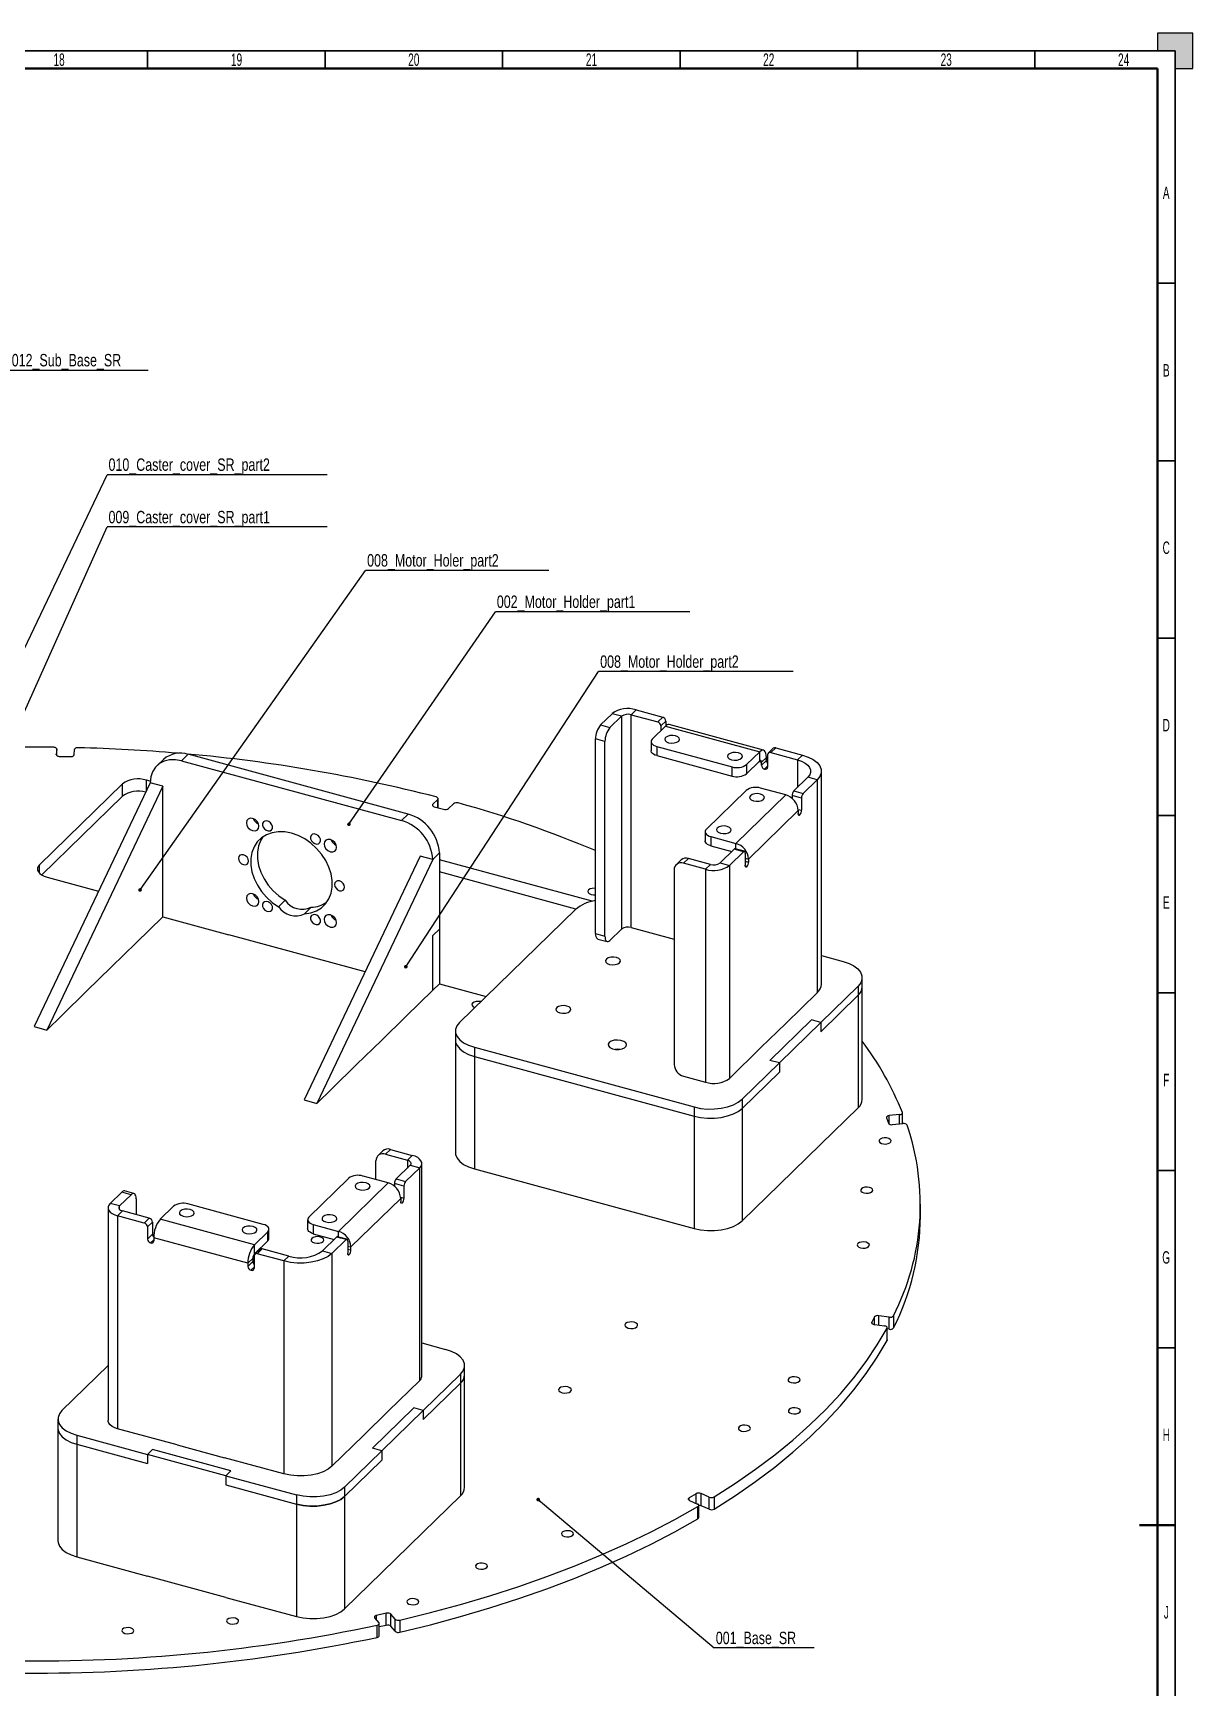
# Model space of a CAD drawing. Header units: millimetres. Extents: x 0 to 1189, y 0 to 841.
# Drawn here: x 862.2 to 1189, y 374.7 to 841 of the extents above; entities that cross this region are included whole.
import ezdxf

# ---------------------------------------------------------------- set-up
doc = ezdxf.new("R2010")
doc.units = ezdxf.units.MM
doc.layers.add('BORDER', color=7, linetype='Continuous')
doc.layers.add('TRIM', color=7, linetype='Continuous')
doc.styles.add('SLDTEXTSTYLE0', font='TXT', dxfattribs={"width": 0.605})
doc.styles.add('SLDTEXTSTYLE2', font='TXT', dxfattribs={"width": 0.75})
doc.dimstyles.new('SLDDIMSTYLE0', dxfattribs={"dimtxt": 0.18, "dimasz": 1.016, "dimexe": 0, "dimexo": 0.0625, "dimgap": 0, "dimtad": 0, "dimtih": 1, "dimtoh": 1, "dimdec": 0, "dimrnd": 1e-09, "dimzin": 0, "dimdsep": 46, "dimtxsty": 'Standard', "dimblk1": 'DOT', "dimblk2": 'DOT', "dimsah": 1, "dimcen": 0.09, "dimadec": 0, "dimazin": 0, "dimtfac": 1.016, "dimtdec": 0, "dimtofl": 0, "dimtmove": 0, "dimatfit": 3, "dimldrblk": 'DOT', "dimfxl": 1, "dimfrac": 2, "dimtolj": 1, "dimtzin": 0, "dimarcsym": 0})

# ---------------------------------------------------------------- blocks, each defined once
blk = doc.blocks.new('SW_NOTE_2')
at = {"layer": 'BORDER', "color": 0}
blk.add_line((61.99, 0), (0, 0), dxfattribs=at)
at = {"layer": 'BORDER', "color": 0, "insert": (0.4, 4.52), "char_height": 3.5, "attachment_point": 1, "style": 'SLDTEXTSTYLE2'}
blk.add_mtext('009_Caster_cover_SR_part1', dxfattribs=at)
blk = doc.blocks.new('_DOT')
at = {"color": 0, "linetype": 'ByBlock', "lineweight": -2}
blk.add_line((-0.5, 0), (-1, 0), dxfattribs=at)
at = {"color": 0, "linetype": 'ByBlock', "const_width": 0.5}
blk.add_lwpolyline([(-0.25, 0, 1), (0.25, 0, 1)], format="xyb", close=True, dxfattribs=at)
blk = doc.blocks.new('SW_NOTE_3')
at = {"layer": 'BORDER', "color": 0}
blk.add_line((61.99, 0), (0, 0), dxfattribs=at)
at = {"layer": 'BORDER', "color": 0, "insert": (0.4, 4.63), "char_height": 3.5, "attachment_point": 1, "style": 'SLDTEXTSTYLE2'}
blk.add_mtext('010_Caster_cover_SR_part2', dxfattribs=at)
blk = doc.blocks.new('SW_NOTE_4')
at = {"layer": 'BORDER', "color": 0}
blk.add_line((38.86, 0), (0, 0), dxfattribs=at)
at = {"layer": 'BORDER', "color": 0, "insert": (0.41, 4.62), "char_height": 3.5, "attachment_point": 1, "style": 'SLDTEXTSTYLE2'}
blk.add_mtext('012_Sub_Base_SR', dxfattribs=at)
blk = doc.blocks.new('SW_NOTE_5')
at = {"layer": 'BORDER', "color": 0}
blk.add_line((28.18, 0), (0, 0), dxfattribs=at)
at = {"layer": 'BORDER', "color": 0, "insert": (0.45, 4.52), "char_height": 3.5, "attachment_point": 1, "style": 'SLDTEXTSTYLE2'}
blk.add_mtext('001_Base_SR', dxfattribs=at)
blk = doc.blocks.new('SW_NOTE_6')
at = {"layer": 'BORDER', "color": 0}
blk.add_line((54.79, 0), (0, 0), dxfattribs=at)
at = {"layer": 'BORDER', "color": 0, "insert": (0.45, 4.53), "char_height": 3.5, "attachment_point": 1, "style": 'SLDTEXTSTYLE2'}
blk.add_mtext('008_Motor_Holder_part2', dxfattribs=at)
blk = doc.blocks.new('SW_NOTE_7')
at = {"layer": 'BORDER', "color": 0}
blk.add_line((51.59, 0), (0, 0), dxfattribs=at)
at = {"layer": 'BORDER', "color": 0, "insert": (0.42, 4.58), "char_height": 3.5, "attachment_point": 1, "style": 'SLDTEXTSTYLE2'}
blk.add_mtext('008_Motor_Holer_part2', dxfattribs=at)
blk = doc.blocks.new('SW_NOTE_8')
at = {"layer": 'BORDER', "color": 0}
blk.add_line((54.79, 0), (0, 0), dxfattribs=at)
at = {"layer": 'BORDER', "color": 0, "insert": (0.42, 4.58), "char_height": 3.5, "attachment_point": 1, "style": 'SLDTEXTSTYLE2'}
blk.add_mtext('002_Motor_Holder_part1', dxfattribs=at)

msp = doc.modelspace()

# ---------------------------------------------------------------- hatches: boundary and pattern name
at = {"layer": 'TRIM'}
msp.add_hatch(color=256, dxfattribs=at).paths.add_polyline_path([(1184, 836), (1184, 831), (1189, 831), (1189, 841), (1179, 841), (1179, 836)], flags=0)

# ---------------------------------------------------------------- linework, layer by layer
at = {"color": 7, "linetype": 'Continuous', "lineweight": 25}
for p, q in [((1022.1, 646.02), (1025.37, 649.21)), ((1024.75, 645.3), (1028.02, 648.49)), ((1028.02, 648.49), (1025.37, 649.21)), ((1028.02, 648.49), (1028.02, 588.49)), ((1030.72, 648.92), (1032.12, 650.28)), ((1030.72, 588.92), (1030.72, 648.92)), ((1030.72, 648.92), (1038.24, 646.87)), ((1032.12, 650.28), (1039.64, 648.24)), ((1038.24, 646.87), (1039.64, 648.24)), ((1022.1, 646.02), (1024.75, 645.3)), ((1040.43, 645.7), (1036.69, 642.05)), ((1040.52, 647.14), (1039.12, 645.78)), ((1039.12, 645.78), (1039.12, 644.43)), ((1040.43, 645.7), (1066.96, 638.49)), ((1040.52, 647.14), (1040.52, 645.79)), ((1068.01, 638.92), (1041.48, 646.13)), ((868.89, 639.22), (868.78, 637.69)), ((868.89, 637.44), (868.89, 639.24)), ((873.78, 637.6), (873.89, 639.13)), ((1023.35, 641.36), (1020.7, 642.08)), ((1020.7, 587.22), (1020.7, 642.08)), ((1023.35, 586.5), (1023.35, 641.36)), ((1036.35, 641.33), (1036.35, 638.76)), ((1037.95, 639.97), (1059.17, 634.2)), ((1037.95, 639.97), (1037.95, 637.39)), ((1070.78, 639.45), (1069.38, 638.08)), ((1071.48, 639.59), (1070.08, 638.22)), ((1071.48, 639.59), (1079, 637.54)), ((869.74, 637.16), (872.74, 637.1)), ((898.97, 636.34), (897.11, 634.52)), ((905.96, 637.75), (904.09, 635.93)), ((904.09, 635.93), (966, 619.11)), ((967.87, 620.93), (905.96, 637.75)), ((1037.95, 637.39), (1059.17, 631.63)), ((1063.23, 634.84), (1066.96, 638.49)), ((1063.23, 632.27), (1066.96, 635.92)), ((1063.23, 634.84), (1063.23, 632.27)), ((1066.96, 635.92), (1066.96, 638.49)), ((1067.43, 635.51), (1068.83, 636.88)), ((1067.43, 634.66), (1068.83, 636.02)), ((1067.43, 634.66), (1067.43, 635.51)), ((1068.83, 636.02), (1068.83, 636.88)), ((1069.19, 637.6), (1069.19, 634.18)), ((1070.08, 638.22), (1077.6, 636.18)), ((1077.6, 636.18), (1079, 637.54)), ((895.25, 629.76), (862.58, 561.02)), ((895.26, 630.17), (894.16, 630.47)), ((898.78, 628.8), (895.25, 629.76)), ((1059.17, 631.63), (1059.17, 634.2)), ((1080.52, 631.31), (1076.55, 627.44)), ((1083.17, 630.59), (1079.21, 626.71)), ((1083.17, 630.59), (1080.52, 631.31)), ((1083.17, 630.59), (1083.17, 570.58)), ((1084.33, 572.99), (1084.33, 632.99)), ((887.4, 629.39), (864.07, 606.62)), ((887.4, 625.97), (864.66, 603.76)), ((898.78, 628.8), (866.12, 560.06)), ((887.4, 625.97), (887.4, 629.39)), ((898.78, 607.37), (898.78, 628.8)), ((976.23, 625.04), (974.84, 623.68)), ((976.34, 622.69), (976.34, 625.28)), ((1063.14, 627.59), (1051.94, 616.65)), ((1074.27, 626.31), (1060.27, 612.64)), ((1074.27, 626.31), (1067.19, 628.23)), ((1078.74, 625.4), (1076.09, 626.12)), ((1076.09, 626.12), (1076.09, 625.33)), ((1076.55, 627.44), (1079.21, 626.71)), ((1078.74, 625.4), (1078.74, 621.97)), ((966, 619.11), (967.87, 620.93)), ((975.25, 622.99), (977.91, 622.27)), ((979.26, 622.48), (980.65, 623.84)), ((1077.81, 621.92), (1063.81, 608.25)), ((1077.81, 621.92), (1077.81, 621.06)), ((925.57, 618.5), (924.92, 618.68)), ((1051.59, 615.93), (1051.59, 613.36)), ((947.46, 612.55), (946.81, 612.73)), ((1053.19, 614.57), (1053.19, 612)), ((1053.19, 614.57), (1060.27, 612.64)), ((1053.19, 612), (1059.09, 610.39)), ((1059.75, 611.04), (1055.79, 607.17)), ((1062.41, 610.32), (1059.75, 611.04)), ((1062.67, 610.42), (1060.01, 611.14)), ((898.78, 591.94), (898.78, 607.37)), ((971.31, 609.09), (938.64, 540.35)), ((974.84, 608.13), (942.18, 539.39)), ((974.84, 608.13), (971.31, 609.09)), ((976.71, 609.95), (974.84, 608.13)), ((976.71, 609.95), (976.71, 588.52)), ((1019.77, 596.33), (976.71, 608.03)), ((1044.8, 607.99), (1043.4, 606.63)), ((1046.89, 608.42), (1045.49, 607.05)), ((1051.68, 605.37), (1045.49, 607.05)), ((1053.08, 606.73), (1046.89, 608.42)), ((1053.08, 606.73), (1051.68, 605.37)), ((1055.79, 607.17), (1058.44, 606.44)), ((1062.41, 610.32), (1058.44, 606.44)), ((1058.44, 606.44), (1058.44, 546.44)), ((1062.87, 609.91), (1062.87, 606.49)), ((1063.81, 608.25), (1063.81, 607.4)), ((866.16, 603.14), (880.71, 599.18)), ((1015.17, 594.15), (976.71, 604.61)), ((1042.84, 605.2), (1042.84, 550.34)), ((1051.68, 605.37), (1051.68, 545.37)), ((931.36, 594.82), (933.22, 596.65)), ((940.6, 594.64), (938.73, 592.82)), ((982.39, 562.16), (1015.06, 594.05)), ((891.32, 584.66), (898.78, 591.94)), ((898.78, 591.94), (917.36, 586.9)), ((976.71, 588.52), (974.84, 586.7)), ((976.71, 588.52), (976.71, 573.09)), ((1028.02, 588.49), (1024.75, 585.3)), ((1030.72, 588.92), (1042.84, 585.62)), ((891.32, 584.66), (884.32, 577.82)), ((952.73, 577.28), (917.36, 586.9)), ((974.84, 571.27), (974.84, 586.7)), ((1020.7, 587.22), (1023.35, 586.5)), ((1021.31, 585.69), (1023.97, 584.97)), ((1084.33, 581.04), (1090.48, 579.37)), ((877.32, 570.99), (884.32, 577.82)), ((955.79, 576.45), (952.73, 577.28)), ((1095.81, 572.25), (1095.81, 574.82)), ((877.32, 570.99), (870.32, 564.16)), ((967.38, 563.98), (974.84, 571.27)), ((976.71, 573.09), (974.84, 571.27)), ((976.71, 573.09), (989.92, 569.5)), ((1083.17, 570.58), (1074.31, 561.93)), ((1084.16, 562.16), (1094.66, 572.41)), ((1084.16, 559.59), (1094.66, 569.84)), ((1094.66, 572.41), (1094.66, 569.84)), ((1095.81, 540.53), (1095.81, 572.25)), ((862.58, 561.02), (866.12, 560.06)), ((866.12, 560.06), (870.32, 564.16)), ((967.38, 563.98), (960.38, 557.15)), ((981.24, 559.76), (981.24, 557.19)), ((1067.31, 555.1), (1074.31, 561.93)), ((1081.5, 562.89), (1069.84, 551.5)), ((1084.16, 562.16), (1072.49, 550.78)), ((1084.16, 562.16), (1081.5, 562.89)), ((1084.16, 562.16), (1084.16, 559.59)), ((953.38, 550.32), (960.38, 557.15)), ((981.24, 557.19), (981.24, 525.47)), ((986.57, 555.2), (1048.48, 538.38)), ((986.57, 555.2), (986.57, 552.63)), ((1067.31, 555.1), (1058.44, 546.44)), ((953.38, 550.32), (946.38, 543.49)), ((986.57, 552.63), (1048.48, 535.8)), ((1061.99, 540.53), (1072.49, 550.78)), ((1072.49, 550.78), (1069.84, 551.5)), ((1072.49, 550.78), (1072.49, 548.2)), ((1045.49, 547.05), (1051.68, 545.37)), ((1061.99, 537.96), (1072.49, 548.2)), ((942.18, 539.39), (946.38, 543.49)), ((938.64, 540.35), (942.18, 539.39)), ((1048.48, 538.38), (1048.48, 535.8)), ((1061.99, 540.53), (1061.99, 537.96)), ((1084.16, 527.88), (1094.66, 538.13)), ((1107.19, 533.67), (1107.19, 536.72)), ((1102.66, 535.33), (1103.22, 533.81)), ((1106.38, 536.22), (1103.46, 535.93)), ((1104.39, 533.4), (1107.31, 533.69)), ((1084.16, 527.88), (1072.49, 516.49)), ((958.83, 517.92), (958.83, 523.21)), ((960.79, 526), (959.39, 524.63)), ((962.89, 526.43), (961.49, 525.06)), ((961.49, 525.06), (967.68, 523.38)), ((962.89, 526.43), (969.08, 524.74)), ((967.68, 523.38), (969.08, 524.74)), ((971.74, 462.46), (971.74, 522.47)), ((951.13, 518.26), (939.93, 507.33)), ((962.26, 516.99), (955.19, 518.91)), ((968.51, 521.99), (964.55, 518.11)), ((964.55, 518.11), (967.2, 517.39)), ((971.17, 521.26), (967.2, 517.39)), ((968.51, 521.99), (971.17, 521.26)), ((971.17, 461.26), (971.17, 521.26)), ((986.57, 520.92), (1048.48, 504.09)), ((883.96, 511.19), (887.22, 514.38)), ((886.61, 510.47), (889.88, 513.66)), ((889.88, 513.66), (887.22, 514.38)), ((890.66, 513.98), (888.01, 514.7)), ((962.26, 516.99), (948.26, 503.32)), ((966.73, 516.08), (964.08, 516.8)), ((964.08, 516.8), (964.08, 516.01)), ((966.73, 516.08), (966.73, 512.65)), ((1061.99, 506.24), (1072.49, 516.49)), ((883.38, 509.99), (883.38, 449.99)), ((886.61, 510.47), (883.96, 511.19)), ((887.45, 509.08), (886.05, 507.71)), ((894.96, 507.03), (887.45, 509.08)), ((891.28, 512.45), (891.28, 508.04)), ((901.82, 510.41), (898.08, 506.77)), ((927.1, 505.29), (905.87, 511.06)), ((965.8, 512.6), (951.8, 498.93)), ((965.8, 512.6), (965.8, 511.74)), ((1112.24, 507.6), (1112.24, 511.03)), ((886.05, 507.71), (886.05, 447.71)), ((893.56, 505.67), (886.05, 507.71)), ((893.56, 505.67), (894.96, 507.03)), ((895.85, 505.94), (894.45, 504.57)), ((894.45, 504.57), (894.45, 501.14)), ((895.85, 505.94), (895.85, 502.51)), ((924.62, 499.56), (898.08, 506.77)), ((928.7, 501.35), (928.7, 503.92)), ((939.59, 506.61), (939.59, 504.04)), ((941.19, 505.24), (948.26, 503.32)), ((941.19, 505.24), (941.19, 502.67)), ((894.45, 501.14), (895.85, 502.51)), ((896.22, 501.52), (896.22, 500.66)), ((922.75, 494.31), (896.22, 501.52)), ((924.62, 499.56), (928.35, 503.2)), ((924.62, 496.99), (928.35, 500.63)), ((924.62, 496.99), (924.62, 499.56)), ((928.35, 500.63), (928.35, 503.2)), ((941.19, 502.67), (947.08, 501.07)), ((947.75, 501.71), (943.78, 497.84)), ((950.4, 500.99), (946.43, 497.12)), ((950.4, 500.99), (947.75, 501.71)), ((950.66, 501.1), (948.01, 501.82)), ((950.87, 500.59), (950.87, 497.16)), ((924.15, 495.67), (922.75, 494.31)), ((922.75, 493.45), (924.15, 494.82)), ((924.15, 495.67), (924.15, 494.82)), ((924.52, 496.4), (924.52, 492.97)), ((926.1, 498.24), (924.7, 496.87)), ((926.8, 498.38), (925.4, 497.01)), ((932.92, 494.97), (925.4, 497.01)), ((934.32, 496.34), (926.8, 498.38)), ((932.92, 494.97), (934.32, 496.34)), ((932.92, 494.97), (932.92, 434.97)), ((943.78, 497.84), (946.43, 497.12)), ((946.43, 497.12), (946.43, 437.12)), ((951.8, 498.07), (951.8, 498.93)), ((922.75, 494.31), (922.75, 493.45)), ((1099.32, 479.2), (1098.55, 477.7)), ((1099.25, 477.07), (1102.13, 476.68)), ((1103.42, 479.16), (1100.55, 479.56)), ((1102.83, 472.61), (1102.83, 476.04)), ((1102.87, 472.75), (1102.87, 476.18)), ((1103.42, 475.74), (1102.87, 475.81)), ((1103.42, 475.74), (1103.42, 479.16)), ((1104.65, 479.54), (1104.65, 476.11)), ((971.74, 471.88), (978.47, 470.05)), ((883.38, 465.52), (870.38, 452.84)), ((982.65, 463.09), (972.15, 452.84)), ((982.65, 463.09), (982.65, 460.52)), ((983.81, 462.92), (983.81, 465.49)), ((983.81, 431.21), (983.81, 462.92)), ((971.17, 461.26), (962.3, 452.61)), ((982.65, 460.52), (972.15, 450.27)), ((955.3, 445.77), (962.3, 452.61)), ((957.83, 442.18), (969.5, 453.56)), ((972.15, 452.84), (960.48, 441.45)), ((972.15, 452.84), (969.5, 453.56)), ((972.15, 452.84), (972.15, 450.27)), ((869.23, 450.43), (869.23, 447.86)), ((869.23, 447.86), (869.23, 416.15)), ((902.85, 443.14), (886.05, 447.71)), ((874.56, 445.88), (894.46, 440.47)), ((874.56, 445.88), (874.56, 443.31)), ((874.56, 443.31), (894.46, 437.9)), ((902.85, 443.14), (916.12, 439.54)), ((955.3, 445.77), (946.43, 437.12)), ((894.46, 440.47), (895.86, 441.84)), ((894.46, 440.47), (894.46, 437.9)), ((916.57, 434.46), (894.46, 440.47)), ((917.97, 435.83), (895.86, 441.84)), ((932.92, 434.97), (916.12, 439.54)), ((960.48, 441.45), (949.98, 431.21)), ((960.48, 438.88), (949.98, 428.63)), ((960.48, 441.45), (957.83, 442.18)), ((960.48, 441.45), (960.48, 438.88)), ((916.57, 434.46), (917.97, 435.83)), ((916.57, 434.46), (936.47, 429.05)), ((916.57, 434.46), (916.57, 431.89)), ((916.57, 431.89), (936.47, 426.48)), ((936.47, 429.05), (936.47, 426.48)), ((949.98, 431.21), (949.98, 428.63)), ((1049.03, 429.37), (1047.07, 428.2)), ((1052.69, 428.42), (1050.44, 429.42)), ((1050.44, 425.99), (1050.44, 429.42)), ((972.15, 418.56), (982.65, 428.8)), ((1047.18, 427.47), (1049.43, 426.47)), ((1049.53, 422.31), (1049.53, 425.74)), ((1049.78, 422.65), (1049.78, 426.08)), ((1052.69, 425), (1050.44, 425.99)), ((1052.69, 425), (1052.69, 428.42)), ((1054.11, 428.48), (1054.11, 425.06)), ((972.15, 418.56), (960.48, 407.17)), ((874.56, 411.59), (894.46, 406.18)), ((916.57, 400.18), (894.46, 406.18)), ((949.98, 396.92), (960.48, 407.17)), ((916.57, 400.18), (936.47, 394.77)), ((958.47, 394.42), (959.66, 393.01)), ((961.73, 395.72), (958.99, 395.1)), ((959.13, 388.9), (959.13, 392.33)), ((959.74, 389.38), (959.74, 392.81)), ((961.73, 392.29), (959.74, 391.84)), ((961.73, 392.29), (961.73, 395.72)), ((964.24, 394.05), (963.05, 395.45)), ((963.05, 392.02), (963.05, 395.45)), ((964.24, 390.62), (963.05, 392.02)), ((964.24, 390.62), (964.24, 394.05)), ((965.57, 393.78), (965.57, 390.35))]:
    msp.add_line(p, q, dxfattribs=at)
at = {"color": 8, "linetype": 'Continuous', "lineweight": 25}
for p, q in [((868.89, 637.44), (868.89, 639.22)), ((868.78, 637.65), (868.78, 637.69)), ((1066.74, 635.7), (1067.43, 635.51)), ((1068.31, 633.56), (1069.19, 634.42)), ((1077.6, 636.18), (1077.6, 628.45)), ((894.16, 627.48), (894.16, 630.47)), ((976.23, 622.73), (976.23, 625.04)), ((974.84, 623.2), (974.84, 623.68)), ((1077.79, 622.23), (1078.74, 621.97)), ((1078.27, 620.66), (1077.84, 620.78)), ((1060.27, 611.08), (1060.27, 612.64)), ((864.07, 604.22), (864.07, 606.62)), ((1062.87, 608.51), (1063.81, 608.25)), ((1062.87, 607.65), (1063.81, 607.4)), ((1063.34, 606.08), (1062.91, 606.2)), ((1094.66, 569.84), (1094.66, 538.13)), ((986.57, 552.63), (986.57, 520.92)), ((1061.99, 537.96), (1061.99, 506.24)), ((1048.48, 535.8), (1048.48, 504.09)), ((1103.46, 533.56), (1103.46, 535.93)), ((1106.38, 533.59), (1106.38, 536.22)), ((967.68, 523.38), (967.68, 521.17)), ((886.61, 509.51), (886.61, 510.47)), ((965.79, 512.91), (966.73, 512.65)), ((965.83, 511.46), (966.27, 511.34)), ((895.33, 500.04), (896.22, 500.91)), ((948.26, 501.75), (948.26, 503.32)), ((950.87, 499.19), (951.8, 498.93)), ((950.87, 498.33), (951.8, 498.07)), ((950.9, 496.88), (951.33, 496.76)), ((923.63, 492.35), (924.52, 493.21)), ((1098.55, 477.44), (1098.55, 477.7)), ((1099.32, 477.06), (1099.32, 479.2)), ((1100.55, 476.89), (1100.55, 479.56)), ((982.65, 460.52), (982.65, 428.8)), ((874.56, 443.31), (874.56, 411.59)), ((1049.03, 426.65), (1049.03, 429.37)), ((936.47, 426.48), (936.47, 394.77)), ((949.98, 428.63), (949.98, 396.92)), ((1047.07, 427.53), (1047.07, 428.2)), ((958.99, 393.81), (958.99, 395.1))]:
    msp.add_line(p, q, dxfattribs=at)
at = {"color": 7, "linetype": 'Continuous', "lineweight": 25, "flags": 128}
for points in [[(867.91, 639.76), (858.35, 639.77), (855.25, 639.74)], [(868.89, 639.22), (868.88, 639.32), (868.83, 639.42), (868.74, 639.51), (868.62, 639.59), (868.47, 639.66), (868.3, 639.71), (868.11, 639.74), (867.91, 639.76)], [(874.94, 639.62), (874.74, 639.62), (874.55, 639.59), (874.37, 639.55), (874.21, 639.49), (874.08, 639.41), (873.98, 639.32), (873.91, 639.23), (873.89, 639.13)], [(1036.69, 642.05), (1036.47, 641.77), (1036.36, 641.48), (1036.36, 641.17), (1036.48, 640.88), (1036.71, 640.6), (1037.04, 640.35), (1037.46, 640.13), (1037.95, 639.97)], [(1043.26, 642.95), (1042.48, 643.07), (1041.66, 643.02), (1040.94, 642.82), (1040.42, 642.5), (1040.19, 642.09), (1040.28, 641.67), (1040.67, 641.3), (1041.3, 641.03), (1042.09, 640.91), (1042.9, 640.96), (1043.62, 641.16), (1044.14, 641.49), (1044.37, 641.89), (1044.29, 642.31), (1043.9, 642.68), (1043.26, 642.95)], [(1068.83, 636.88), (1068.79, 637.51), (1068.68, 638.05), (1068.51, 638.48), (1068.28, 638.77), (1068, 638.92), (1067.67, 638.92), (1067.32, 638.78), (1066.96, 638.49)], [(868.78, 637.69), (868.79, 637.59), (868.84, 637.49), (868.93, 637.4), (869.05, 637.32), (869.19, 637.25), (869.36, 637.2), (869.55, 637.17), (869.74, 637.16)], [(872.74, 637.1), (872.94, 637.11), (873.13, 637.13), (873.3, 637.18), (873.46, 637.24), (873.59, 637.31), (873.69, 637.4), (873.75, 637.5), (873.78, 637.6)], [(904.09, 635.93), (902.37, 636.24), (900.71, 636.2), (899.18, 635.82), (897.84, 635.12), (896.74, 634.12), (895.92, 632.86), (895.42, 631.39), (895.25, 629.76)], [(1037.95, 637.39), (1037.46, 637.56), (1037.04, 637.77), (1036.71, 638.03), (1036.48, 638.3), (1036.36, 638.6), (1036.35, 638.76)], [(1060.95, 638.14), (1060.16, 638.26), (1059.35, 638.22), (1058.63, 638.02), (1058.11, 637.69), (1057.88, 637.28), (1057.96, 636.86), (1058.35, 636.49), (1058.99, 636.23), (1059.78, 636.11), (1060.59, 636.15), (1061.31, 636.35), (1061.83, 636.68), (1062.06, 637.08), (1061.98, 637.5), (1061.59, 637.87), (1060.95, 638.14)], [(1067.43, 635.51), (1067.42, 635.67), (1067.39, 635.81), (1067.35, 635.91), (1067.29, 635.99), (1067.22, 636.02), (1067.14, 636.02), (1067.05, 635.99), (1066.96, 635.92)], [(1077.6, 636.18), (1078.74, 635.79), (1079.72, 635.29), (1080.49, 634.71), (1081.02, 634.05), (1081.29, 633.36), (1081.3, 632.66), (1081.04, 631.96), (1080.52, 631.31)], [(1079, 637.54), (1080.63, 636.99), (1082.03, 636.28), (1083.12, 635.44), (1083.88, 634.51), (1084.28, 633.52), (1084.29, 632.51), (1083.91, 631.52), (1083.17, 630.59)], [(976.23, 625.04), (976.3, 625.13), (976.34, 625.23), (976.34, 625.34), (976.29, 625.44), (976.22, 625.53), (976.1, 625.61), (975.96, 625.68), (975.8, 625.74)], [(1064.33, 626.1), (1064.1, 625.69), (1064.18, 625.27), (1064.57, 624.9), (1065.21, 624.64), (1065.99, 624.52), (1066.81, 624.56), (1067.53, 624.76), (1068.04, 625.09), (1068.28, 625.49), (1068.19, 625.91), (1067.8, 626.28), (1067.17, 626.55), (1066.38, 626.67), (1065.57, 626.63), (1064.85, 626.43), (1064.33, 626.1)], [(974.84, 623.68), (974.76, 623.59), (974.73, 623.49), (974.73, 623.39), (974.77, 623.29), (974.84, 623.2), (974.95, 623.12), (975.09, 623.04), (975.25, 622.99)], [(1078.27, 620.66), (1078.18, 620.59), (1078.09, 620.55), (1078.01, 620.55), (1077.94, 620.59), (1077.89, 620.66), (1077.84, 620.77), (1077.82, 620.9), (1077.81, 621.06)], [(925.87, 617.48), (925.74, 618.17), (925.35, 618.83), (924.78, 619.36), (924.1, 619.67), (923.42, 619.72), (922.85, 619.51), (922.47, 619.06), (922.33, 618.44), (922.47, 617.74), (922.85, 617.08), (923.42, 616.56), (924.1, 616.24), (924.78, 616.19), (925.35, 616.4), (925.74, 616.86), (925.87, 617.48)], [(938.73, 592.82), (940.48, 593.08), (942.07, 593.65), (943.48, 594.51), (944.65, 595.64), (945.56, 597.01), (946.18, 598.58), (946.5, 600.31), (946.51, 602.16), (946.2, 604.06), (945.58, 605.97), (944.68, 607.84), (943.51, 609.61), (942.12, 611.24), (940.52, 612.68), (938.78, 613.9), (936.94, 614.85), (935.05, 615.52), (933.15, 615.88), (931.31, 615.93), (929.57, 615.66), (927.97, 615.08), (926.58, 614.21), (925.41, 613.07), (924.51, 611.7), (923.89, 610.12), (923.59, 608.39), (923.59, 606.54), (923.91, 604.64), (924.53, 602.73), (925.44, 600.86), (926.61, 599.09), (928.02, 597.47), (929.61, 596.03), (931.36, 594.82)], [(928.99, 616.19), (929.4, 616.43), (929.65, 616.84), (929.68, 617.37), (929.5, 617.92), (929.14, 618.42), (928.65, 618.8), (928.09, 618.98), (927.57, 618.95), (927.16, 618.71), (926.91, 618.3), (926.88, 617.77), (927.05, 617.22), (927.42, 616.72), (927.91, 616.35), (928.46, 616.16), (928.99, 616.19)], [(1051.94, 616.65), (1051.72, 616.37), (1051.61, 616.08), (1051.61, 615.77), (1051.73, 615.48), (1051.95, 615.2), (1052.28, 614.95), (1052.7, 614.73), (1053.19, 614.57)], [(1055, 616.99), (1054.76, 616.58), (1054.85, 616.16), (1055.24, 615.79), (1055.87, 615.53), (1056.66, 615.41), (1057.47, 615.45), (1058.19, 615.65), (1058.71, 615.98), (1058.94, 616.38), (1058.86, 616.8), (1058.47, 617.17), (1057.83, 617.44), (1057.05, 617.56), (1056.23, 617.52), (1055.51, 617.32), (1055, 616.99)], [(926.98, 614.51), (926.38, 613.52), (925.76, 611.94), (925.45, 610.21), (925.46, 608.36), (925.77, 606.46), (926.4, 604.55), (927.31, 602.68), (928.48, 600.91), (929.88, 599.29), (931.48, 597.85), (933.22, 596.65)], [(941.1, 612.9), (941.63, 612.58), (942.18, 612.47), (942.67, 612.57), (943.04, 612.87), (943.21, 613.33), (943.18, 613.88), (942.93, 614.42), (942.52, 614.89), (942, 615.2), (941.44, 615.32), (940.95, 615.22), (940.59, 614.91), (940.41, 614.45), (940.44, 613.91), (940.69, 613.36), (941.1, 612.9)], [(947.76, 611.53), (947.62, 612.22), (947.24, 612.88), (946.67, 613.41), (945.99, 613.72), (945.31, 613.77), (944.74, 613.56), (944.36, 613.11), (944.22, 612.49), (944.36, 611.8), (944.74, 611.13), (945.31, 610.61), (945.99, 610.29), (946.67, 610.24), (947.24, 610.45), (947.62, 610.91), (947.76, 611.53)], [(1053.19, 612), (1052.7, 612.16), (1052.28, 612.38), (1051.95, 612.63), (1051.73, 612.91), (1051.61, 613.2), (1051.59, 613.36)], [(864.07, 606.62), (863.7, 606.15), (863.51, 605.66), (863.52, 605.15), (863.72, 604.66), (864.09, 604.19), (864.64, 603.77), (865.34, 603.42), (866.16, 603.14)], [(922.93, 607.67), (922.82, 608.22), (922.51, 608.75), (922.06, 609.17), (921.51, 609.42), (920.97, 609.47), (920.51, 609.29), (920.21, 608.93), (920.1, 608.44), (920.21, 607.88), (920.51, 607.35), (920.97, 606.93), (921.51, 606.68), (922.06, 606.64), (922.51, 606.81), (922.82, 607.17), (922.93, 607.67)], [(1062.87, 609.91), (1062.86, 610.07), (1062.84, 610.21), (1062.79, 610.31), (1062.74, 610.39), (1062.67, 610.42), (1062.58, 610.43), (1062.5, 610.39), (1062.41, 610.32)], [(1063.34, 606.08), (1063.25, 606.01), (1063.16, 605.97), (1063.08, 605.98), (1063.01, 606.01), (1062.95, 606.09), (1062.91, 606.19), (1062.88, 606.33), (1062.87, 606.49)], [(947.16, 601.08), (947.27, 600.53), (947.58, 600), (948.04, 599.58), (948.58, 599.33), (949.12, 599.28), (949.58, 599.46), (949.88, 599.82), (949.99, 600.31), (949.88, 600.87), (949.58, 601.39), (949.12, 601.82), (948.58, 602.07), (948.04, 602.11), (947.58, 601.94), (947.27, 601.58), (947.16, 601.08)], [(925.87, 596.26), (925.74, 596.95), (925.35, 597.61), (924.78, 598.14), (924.1, 598.46), (923.42, 598.51), (922.85, 598.29), (922.47, 597.84), (922.33, 597.22), (922.47, 596.53), (922.85, 595.87), (923.42, 595.34), (924.1, 595.03), (924.78, 594.97), (925.35, 595.19), (925.74, 595.64), (925.87, 596.26)], [(1020.7, 600), (1020.48, 600.02), (1019.78, 599.98), (1019.16, 599.81), (1018.72, 599.53), (1018.52, 599.18), (1018.59, 598.82), (1018.93, 598.5), (1019.47, 598.28)], [(1019.47, 598.28), (1020.15, 598.17), (1020.7, 598.19)], [(928.99, 595.85), (928.46, 596.17), (927.91, 596.28), (927.42, 596.18), (927.05, 595.87), (926.88, 595.42), (926.91, 594.87), (927.16, 594.33), (927.57, 593.86), (928.09, 593.55), (928.65, 593.43), (929.14, 593.53), (929.5, 593.84), (929.68, 594.3), (929.65, 594.84), (929.4, 595.39), (928.99, 595.85)], [(941.1, 592.56), (940.69, 592.32), (940.44, 591.9), (940.41, 591.38), (940.59, 590.83), (940.95, 590.32), (941.44, 589.95), (942, 589.77), (942.52, 589.8), (942.93, 590.04), (943.18, 590.45), (943.21, 590.98), (943.04, 591.53), (942.67, 592.03), (942.18, 592.4), (941.63, 592.59), (941.1, 592.56)], [(947.76, 590.31), (947.62, 591.01), (947.24, 591.67), (946.67, 592.19), (945.99, 592.51), (945.31, 592.56), (944.74, 592.35), (944.36, 591.89), (944.22, 591.27), (944.36, 590.58), (944.74, 589.92), (945.31, 589.39), (945.99, 589.08), (946.67, 589.03), (947.24, 589.24), (947.62, 589.69), (947.76, 590.31)], [(1023.35, 586.5), (1023.38, 586.03), (1023.46, 585.62), (1023.59, 585.3), (1023.76, 585.08), (1023.98, 584.97), (1024.22, 584.97), (1024.48, 585.08), (1024.75, 585.3)], [(1027.48, 579.02), (1027.72, 579.43), (1027.63, 579.85), (1027.24, 580.22), (1026.61, 580.48), (1025.82, 580.6), (1025.01, 580.56), (1024.29, 580.36), (1023.77, 580.03), (1023.54, 579.63), (1023.62, 579.21), (1024.01, 578.84), (1024.65, 578.57), (1025.43, 578.45), (1026.25, 578.49), (1026.97, 578.7), (1027.48, 579.02)], [(1090.48, 579.37), (1092.12, 578.82), (1093.51, 578.11), (1094.61, 577.27), (1095.37, 576.34), (1095.76, 575.35), (1095.77, 574.34), (1095.4, 573.35), (1094.66, 572.41)], [(988.42, 568.05), (987.81, 568.13), (987.11, 568.1), (986.49, 567.92), (986.05, 567.64), (985.85, 567.3), (985.92, 566.94), (986.26, 566.62), (986.74, 566.41)], [(1009.77, 566.37), (1009.53, 565.96), (1009.62, 565.54), (1010.01, 565.17), (1010.65, 564.91), (1011.43, 564.79), (1012.25, 564.83), (1012.97, 565.03), (1013.48, 565.36), (1013.72, 565.76), (1013.63, 566.18), (1013.24, 566.55), (1012.61, 566.82), (1011.82, 566.94), (1011, 566.9), (1010.28, 566.69), (1009.77, 566.37)], [(982.39, 562.16), (981.65, 561.23), (981.28, 560.23), (981.29, 559.22), (981.68, 558.24), (982.44, 557.3), (983.54, 556.47), (984.93, 555.76), (986.57, 555.2)], [(981.24, 557.19), (981.29, 556.65), (981.68, 555.66), (982.44, 554.73), (983.54, 553.9), (984.93, 553.19), (986.57, 552.63)], [(981.24, 557.19), (981.29, 556.65), (981.68, 555.66), (982.44, 554.73), (983.54, 553.9), (984.93, 553.19), (986.57, 552.63)], [(1024.56, 556.52), (1024.28, 556.05), (1024.34, 555.56), (1024.75, 555.12), (1025.44, 554.78), (1026.32, 554.59), (1027.28, 554.58), (1028.17, 554.74), (1028.89, 555.07), (1029.34, 555.5), (1029.45, 555.99), (1029.21, 556.47), (1028.65, 556.87), (1027.85, 557.14), (1026.92, 557.24), (1025.98, 557.16), (1025.15, 556.91), (1024.56, 556.52)], [(1027.58, 554.61), (1026.92, 554.67), (1026.13, 554.61)], [(1048.48, 538.38), (1050.29, 537.99), (1052.22, 537.8), (1054.18, 537.81), (1056.1, 538.01), (1057.91, 538.4), (1059.53, 538.97), (1060.91, 539.69), (1061.99, 540.53)], [(1048.48, 535.8), (1050.29, 535.42), (1052.22, 535.23), (1054.18, 535.24), (1056.1, 535.44), (1057.91, 535.83), (1059.53, 536.4), (1060.91, 537.11), (1061.99, 537.96)], [(1048.48, 535.8), (1050.29, 535.42), (1052.22, 535.23), (1054.18, 535.24), (1056.1, 535.44), (1057.91, 535.83), (1059.53, 536.4), (1060.91, 537.11), (1061.99, 537.96)], [(1106.38, 536.22), (1106.57, 536.24), (1106.74, 536.29), (1106.9, 536.36), (1107.02, 536.43), (1107.12, 536.52), (1107.17, 536.62), (1107.19, 536.72), (1107.17, 536.82)], [(1103.46, 535.93), (1103.27, 535.9), (1103.09, 535.85), (1102.94, 535.79), (1102.82, 535.71), (1102.72, 535.62), (1102.66, 535.53), (1102.64, 535.43), (1102.66, 535.33)], [(1102.03, 529.67), (1101.41, 529.55), (1100.91, 529.32), (1100.63, 529.02), (1100.59, 528.67), (1100.81, 528.35), (1101.25, 528.1), (1101.85, 527.95), (1102.52, 527.93), (1103.14, 528.05), (1103.63, 528.27), (1103.92, 528.58), (1103.96, 528.92), (1103.74, 529.25), (1103.29, 529.5), (1102.69, 529.65), (1102.03, 529.67)], [(968.51, 521.99), (968.66, 522.17), (968.74, 522.37), (968.73, 522.57), (968.66, 522.77), (968.5, 522.96), (968.28, 523.12), (968.01, 523.27), (967.68, 523.38)], [(971.17, 521.26), (971.54, 521.73), (971.72, 522.23), (971.72, 522.73), (971.52, 523.23), (971.14, 523.69), (970.59, 524.11), (969.9, 524.47), (969.08, 524.74)], [(981.24, 525.47), (981.29, 524.94), (981.68, 523.95), (982.44, 523.02), (983.54, 522.18), (984.93, 521.47), (986.57, 520.92)], [(891.28, 512.45), (891.25, 512.93), (891.17, 513.33), (891.04, 513.65), (890.87, 513.87), (890.66, 513.98), (890.41, 513.98), (890.15, 513.87), (889.88, 513.66)], [(956.92, 515.53), (957.16, 515.93), (957.07, 516.35), (956.68, 516.72), (956.04, 516.99), (955.26, 517.11), (954.44, 517.06), (953.72, 516.86), (953.21, 516.54), (952.97, 516.13), (953.06, 515.71), (953.45, 515.34), (954.08, 515.08), (954.87, 514.95), (955.68, 515), (956.41, 515.2), (956.92, 515.53)], [(1096.31, 514.14), (1096.94, 514.04), (1097.6, 514.08), (1098.18, 514.24), (1098.6, 514.51), (1098.79, 514.83), (1098.72, 515.17), (1098.41, 515.47), (1097.89, 515.69), (1097.26, 515.79), (1096.6, 515.75), (1096.01, 515.59), (1095.6, 515.32), (1095.41, 515), (1095.47, 514.66), (1095.79, 514.36), (1096.31, 514.14)], [(883.96, 511.19), (883.59, 510.72), (883.4, 510.23), (883.41, 509.72), (883.6, 509.23), (883.98, 508.76), (884.53, 508.34), (885.23, 507.99), (886.05, 507.71)], [(886.61, 510.47), (886.46, 510.28), (886.39, 510.08), (886.39, 509.88), (886.47, 509.68), (886.62, 509.5), (886.84, 509.33), (887.12, 509.19), (887.45, 509.08)], [(906.52, 509.48), (905.73, 509.6), (904.92, 509.56), (904.2, 509.36), (903.68, 509.03), (903.45, 508.63), (903.53, 508.21), (903.92, 507.84), (904.56, 507.57), (905.35, 507.45), (906.16, 507.49), (906.88, 507.69), (907.4, 508.02), (907.63, 508.43), (907.55, 508.85), (907.16, 509.22), (906.52, 509.48)], [(966.27, 511.34), (966.18, 511.27), (966.09, 511.23), (966.01, 511.23), (965.94, 511.27), (965.88, 511.34), (965.84, 511.45), (965.81, 511.58), (965.8, 511.74)], [(924.21, 504.68), (923.42, 504.8), (922.61, 504.75), (921.89, 504.55), (921.37, 504.22), (921.14, 503.82), (921.22, 503.4), (921.61, 503.03), (922.25, 502.76), (923.03, 502.64), (923.85, 502.69), (924.57, 502.89), (925.09, 503.21), (925.32, 503.62), (925.23, 504.04), (924.84, 504.41), (924.21, 504.68)], [(928.35, 503.2), (928.57, 503.48), (928.68, 503.78), (928.68, 504.08), (928.56, 504.38), (928.34, 504.66), (928.01, 504.91), (927.59, 505.12), (927.1, 505.29)], [(941.19, 502.67), (940.7, 502.84), (940.28, 503.05), (939.95, 503.3), (939.72, 503.58), (939.6, 503.88), (939.59, 504.04)], [(939.93, 507.33), (939.71, 507.05), (939.6, 506.75), (939.6, 506.45), (939.72, 506.15), (939.95, 505.88), (940.28, 505.62), (940.7, 505.41), (941.19, 505.24)], [(947.59, 506.42), (947.82, 506.82), (947.74, 507.24), (947.35, 507.61), (946.71, 507.88), (945.93, 508), (945.11, 507.95), (944.39, 507.75), (943.87, 507.43), (943.64, 507.02), (943.72, 506.6), (944.11, 506.23), (944.75, 505.96), (945.54, 505.84), (946.35, 505.89), (947.07, 506.09), (947.59, 506.42)], [(1048.48, 504.09), (1050.29, 503.71), (1052.22, 503.52), (1054.18, 503.52), (1056.1, 503.72), (1057.91, 504.12), (1059.53, 504.68), (1060.91, 505.4), (1061.99, 506.24)], [(941.49, 500.09), (942.16, 499.99), (942.86, 500.02), (943.48, 500.2), (943.92, 500.48), (944.12, 500.82), (944.05, 501.18), (943.71, 501.5), (943.17, 501.73), (942.49, 501.83), (941.8, 501.8), (941.18, 501.62), (940.74, 501.34), (940.54, 501), (940.61, 500.64), (940.94, 500.32), (941.49, 500.09)], [(950.87, 500.59), (950.86, 500.75), (950.83, 500.89), (950.79, 500.99), (950.73, 501.06), (950.66, 501.1), (950.58, 501.1), (950.49, 501.07), (950.4, 500.99)], [(1096.94, 500.25), (1096.3, 500.34), (1095.64, 500.31), (1095.06, 500.15), (1094.64, 499.88), (1094.45, 499.55), (1094.52, 499.21), (1094.84, 498.91), (1095.35, 498.7), (1095.99, 498.6), (1096.65, 498.63), (1097.23, 498.8), (1097.65, 499.06), (1097.84, 499.39), (1097.77, 499.73), (1097.45, 500.03), (1096.94, 500.25)], [(946.43, 497.12), (945.35, 496.28), (943.97, 495.56), (942.35, 495), (940.54, 494.61), (938.62, 494.4), (936.66, 494.4), (934.74, 494.59), (932.92, 494.97)], [(951.33, 496.76), (951.24, 496.69), (951.15, 496.65), (951.07, 496.65), (951, 496.69), (950.94, 496.76), (950.9, 496.87), (950.87, 497.01), (950.87, 497.16)], [(1029.93, 476.05), (1030.6, 475.95), (1031.3, 475.99), (1031.92, 476.16), (1032.36, 476.44), (1032.56, 476.79), (1032.49, 477.15), (1032.16, 477.47), (1031.61, 477.69), (1030.94, 477.8), (1030.24, 477.76), (1029.62, 477.59), (1029.18, 477.31), (1028.98, 476.96), (1029.05, 476.6), (1029.38, 476.28), (1029.93, 476.05)], [(1054.11, 428.48), (1060.1, 432.32), (1065.8, 436.28), (1071.2, 440.34), (1076.29, 444.51), (1081.07, 448.77), (1085.54, 453.13), (1089.67, 457.57), (1093.47, 462.08), (1096.94, 466.67), (1100.06, 471.33), (1102.83, 476.04)], [(1098.55, 477.7), (1098.51, 477.6), (1098.52, 477.5), (1098.57, 477.4), (1098.65, 477.31), (1098.76, 477.23), (1098.9, 477.16), (1099.07, 477.11), (1099.25, 477.07)], [(1102.83, 476.04), (1102.87, 476.14), (1102.86, 476.24), (1102.82, 476.34), (1102.74, 476.43), (1102.63, 476.52), (1102.48, 476.59), (1102.31, 476.64), (1102.13, 476.68)], [(1054.11, 425.06), (1060.1, 428.89), (1065.8, 432.85), (1071.2, 436.91), (1076.29, 441.08), (1081.07, 445.34), (1085.54, 449.7), (1089.67, 454.14), (1093.47, 458.65), (1096.94, 463.24), (1100.06, 467.9), (1102.83, 472.61)], [(1102.87, 472.75), (1102.87, 472.71), (1102.83, 472.61)], [(982.65, 463.09), (983.39, 464.03), (983.76, 465.02), (983.75, 466.03), (983.36, 467.02), (982.6, 467.95), (981.5, 468.78), (980.11, 469.49), (978.47, 470.05)], [(1075.84, 460.72), (1076.48, 460.62), (1077.14, 460.66), (1077.72, 460.82), (1078.14, 461.09), (1078.33, 461.41), (1078.26, 461.75), (1077.95, 462.05), (1077.43, 462.27), (1076.79, 462.37), (1076.14, 462.33), (1075.55, 462.17), (1075.13, 461.9), (1074.94, 461.58), (1075.01, 461.24), (1075.33, 460.94), (1075.84, 460.72)], [(1012.94, 459.47), (1012.27, 459.58), (1011.57, 459.54), (1010.95, 459.37), (1010.51, 459.09), (1010.31, 458.74), (1010.38, 458.38), (1010.72, 458.06), (1011.26, 457.83), (1011.94, 457.73), (1012.63, 457.77), (1013.25, 457.94), (1013.69, 458.22), (1013.89, 458.57), (1013.82, 458.93), (1013.49, 459.24), (1012.94, 459.47)], [(870.38, 452.84), (869.64, 451.9), (869.27, 450.91), (869.28, 449.9), (869.68, 448.91), (870.44, 447.98), (871.53, 447.15), (872.93, 446.44), (874.56, 445.88)], [(1077.51, 453.51), (1076.87, 453.61), (1076.21, 453.58), (1075.63, 453.41), (1075.21, 453.15), (1075.02, 452.82), (1075.09, 452.48), (1075.4, 452.18), (1075.92, 451.97), (1076.55, 451.87), (1077.21, 451.9), (1077.8, 452.07), (1078.22, 452.33), (1078.4, 452.66), (1078.34, 453), (1078.02, 453.3), (1077.51, 453.51)], [(869.23, 447.86), (869.28, 447.33), (869.68, 446.34), (870.44, 445.41), (871.53, 444.57), (872.93, 443.86), (874.56, 443.31)], [(869.23, 447.86), (869.28, 447.33), (869.68, 446.34), (870.44, 445.41), (871.53, 444.57), (872.93, 443.86), (874.56, 443.31)], [(886.05, 447.71), (885.23, 447.99), (884.53, 448.34), (883.98, 448.76), (883.6, 449.23), (883.41, 449.72), (883.38, 449.99)], [(1063.43, 448.6), (1062.79, 448.7), (1062.13, 448.67), (1061.55, 448.5), (1061.13, 448.24), (1060.94, 447.91), (1061.01, 447.57), (1061.33, 447.27), (1061.84, 447.06), (1062.48, 446.96), (1063.14, 446.99), (1063.72, 447.16), (1064.14, 447.42), (1064.33, 447.75), (1064.26, 448.09), (1063.94, 448.39), (1063.43, 448.6)], [(946.43, 437.12), (945.35, 436.28), (943.97, 435.56), (942.35, 434.99), (940.54, 434.6), (938.62, 434.4), (936.66, 434.4), (934.74, 434.59), (932.92, 434.97)], [(949.98, 431.21), (948.9, 430.36), (947.52, 429.65), (945.9, 429.08), (944.09, 428.69), (942.17, 428.49), (940.21, 428.48), (938.29, 428.67), (936.47, 429.05)], [(949.98, 428.63), (948.9, 427.79), (947.52, 427.07), (945.9, 426.51), (944.09, 426.12), (942.17, 425.91), (940.21, 425.91), (938.29, 426.1), (936.47, 426.48)], [(936.47, 426.48), (938.29, 426.1), (940.21, 425.91), (942.17, 425.91), (944.09, 426.12), (945.9, 426.51), (947.52, 427.07), (948.9, 427.79), (949.98, 428.63)], [(965.57, 393.78), (974.2, 395.9), (982.67, 398.19), (990.95, 400.65), (999.05, 403.26), (1006.95, 406.03), (1014.64, 408.96), (1022.11, 412.04), (1029.34, 415.26), (1036.33, 418.62), (1043.06, 422.11), (1049.53, 425.74)], [(1047.07, 428.2), (1046.96, 428.11), (1046.88, 428.02), (1046.84, 427.92), (1046.83, 427.82), (1046.86, 427.72), (1046.94, 427.63), (1047.04, 427.54), (1047.18, 427.47)], [(1049.53, 425.74), (1049.65, 425.82), (1049.73, 425.91), (1049.77, 426.01), (1049.78, 426.12), (1049.75, 426.22), (1049.67, 426.31), (1049.57, 426.4), (1049.43, 426.47)], [(965.57, 390.35), (974.2, 392.47), (982.67, 394.76), (990.95, 397.22), (999.05, 399.83), (1006.95, 402.61), (1014.64, 405.53), (1022.11, 408.61), (1029.34, 411.83), (1036.33, 415.19), (1043.06, 418.69), (1049.53, 422.31)], [(869.23, 416.15), (869.28, 415.62), (869.68, 414.63), (870.44, 413.7), (871.53, 412.86), (872.93, 412.15), (874.56, 411.59)], [(1011.99, 417.33), (1012.62, 417.23), (1013.28, 417.27), (1013.86, 417.43), (1014.28, 417.69), (1014.47, 418.02), (1014.4, 418.36), (1014.09, 418.66), (1013.57, 418.88), (1012.94, 418.97), (1012.28, 418.94), (1011.69, 418.78), (1011.28, 418.51), (1011.09, 418.18), (1011.16, 417.84), (1011.47, 417.54), (1011.99, 417.33)], [(989.36, 409.76), (988.72, 409.85), (988.06, 409.82), (987.48, 409.66), (987.06, 409.39), (986.87, 409.06), (986.94, 408.72), (987.26, 408.42), (987.77, 408.21), (988.41, 408.11), (989.07, 408.15), (989.65, 408.31), (990.07, 408.57), (990.26, 408.9), (990.19, 409.24), (989.87, 409.54), (989.36, 409.76)], [(936.47, 394.77), (938.29, 394.39), (940.21, 394.19), (942.17, 394.2), (944.09, 394.4), (945.9, 394.79), (947.52, 395.36), (948.9, 396.08), (949.98, 396.92)], [(970.76, 399.33), (970.35, 399.6), (969.78, 399.77), (969.12, 399.82), (968.48, 399.73), (967.95, 399.52), (967.62, 399.23), (967.53, 398.89), (967.7, 398.56), (968.11, 398.29), (968.68, 398.12), (969.34, 398.07), (969.98, 398.16), (970.51, 398.37), (970.84, 398.66), (970.93, 399), (970.76, 399.33)], [(917.66, 392.74), (918.29, 392.65), (918.95, 392.68), (919.54, 392.85), (919.95, 393.11), (920.14, 393.44), (920.07, 393.78), (919.76, 394.08), (919.24, 394.29), (918.61, 394.39), (917.95, 394.36), (917.36, 394.19), (916.95, 393.93), (916.76, 393.6), (916.83, 393.26), (917.14, 392.96), (917.66, 392.74)], [(958.99, 395.1), (958.81, 395.05), (958.67, 394.98), (958.54, 394.9), (958.45, 394.81), (958.4, 394.72), (958.39, 394.61), (958.41, 394.51), (958.47, 394.42)], [(959.13, 392.33), (959.31, 392.38), (959.46, 392.45), (959.58, 392.53), (959.67, 392.62), (959.73, 392.71), (959.74, 392.82), (959.72, 392.92), (959.66, 393.01)], [(889.72, 391.56), (889.08, 391.66), (888.42, 391.62), (887.84, 391.46), (887.42, 391.2), (887.23, 390.87), (887.3, 390.53), (887.61, 390.23), (888.13, 390.01), (888.77, 389.92), (889.42, 389.95), (890.01, 390.11), (890.43, 390.38), (890.62, 390.71), (890.55, 391.05), (890.23, 391.35), (889.72, 391.56)]]:
    msp.add_lwpolyline(points, dxfattribs=at)
at = {"color": 7, "linetype": 'Continuous', "lineweight": 25}
for centre, radius, start, end in [((1029.83, 642.93), 7.71, 72.6959, 125.3991), ((1029.81, 645.98), 3.08, 72.696, 125.399), ((1039.31, 647.07), 1.21, 3.3923, 74.3318), ((1026.83, 642.12), 6.13, 140.5131, 180.3435), ((1029.49, 641.4), 6.13, 140.5131, 180.3435), ((1037.91, 645.71), 1.21, 3.3923, 74.3318), ((1041.3, 645.06), 1.08, 80.7351, 143.9636), ((862.45, 160.85), 478.93, 85.1419, 88.5064), ((1071.25, 638.91), 0.716, 71.5886, 131.3229), ((903.7, 630.96), 7.15, 71.584, 131.326), ((867.76, 208.57), 430.93, 75.481, 84.9568), ((1060.55, 638.61), 4.62, 252.6961, 305.3989), ((1068.64, 634.73), 1.21, 183.3922, 254.3332), ((1069.98, 636.07), 1.15, 182.4692, 227.21), ((1069.84, 637.62), 0.65, 68.8643, 180.9224), ((891.87, 623.11), 7.71, 72.6959, 125.399), ((1060.55, 636.04), 4.62, 252.6961, 305.3989), ((1068.54, 634.17), 0.65, 248.8612, 0.9211), ((891.86, 619.71), 7.68, 73.9798, 125.4232), ((1065.82, 623.82), 4.62, 72.696, 125.3989), ((1072.96, 621.63), 4.86, 3.3917, 74.3336), ((1078.13, 626.13), 2.05, 140.5142, 180.3429), ((1080.79, 625.41), 2.05, 140.5142, 180.3429), ((964.59, 609.23), 12.14, 3.3916, 74.3338), ((978.37, 623.74), 1.54, 252.6957, 305.3998), ((981.54, 622.58), 1.54, 72.2941, 125.3578), ((893.9, 307.8), 328.3, 67.2806, 74.4326), ((1076.7, 621.96), 2.04, 320.5125, 0.3432), ((926.69, 620.48), 2.53, 200.5356, 248.0748), ((962.72, 607.41), 12.14, 3.3916, 74.3338), ((948.58, 614.54), 2.53, 200.5322, 248.0782), ((1059.97, 610.88), 0.27, 80.6409, 144.0523), ((1058.96, 607.97), 4.86, 3.3917, 74.3336), ((1044.79, 605.23), 1.95, 68.8626, 180.9227), ((1046.21, 606.38), 2.15, 71.5856, 131.3245), ((1053.98, 612.73), 7.71, 252.6959, 305.399), ((1054, 609.68), 3.08, 252.6965, 305.3984), ((1061.76, 607.38), 2.05, 320.5133, 0.3431), ((926.69, 599.27), 2.53, 200.5356, 248.0748), ((936.22, 598.13), 5.88, 214.2423, 295.3487), ((938.08, 599.95), 5.88, 214.2423, 295.3487), ((940.25, 603.16), 8.52, 272.3576, 303.6861), ((948.58, 593.32), 2.53, 200.5322, 248.0782), ((1022.1, 585.68), 10.93, 97.3345, 130.0583), ((1029.81, 585.97), 3.08, 72.696, 125.399), ((1022.21, 586.94), 1.53, 169.3497, 234.3758), ((1081.01, 573.1), 3.32, 310.6406, 357.9977), ((1092.5, 572.36), 3.32, 310.6415, 357.997), ((1023.48, 502.81), 90.34, 22.1171, 36.8046), ((1046.48, 550.56), 3.64, 183.3911, 254.3338), ((1053.98, 552.72), 7.71, 252.6959, 305.399), ((1092.5, 540.65), 3.32, 310.6415, 357.997), ((1104.13, 534.53), 1.16, 218.3345, 283.0184), ((1043.24, 510.92), 68.96, 332.9272, 18.9061), ((1107.58, 532.57), 1.15, 37.5266, 103.2837), ((960.78, 523.24), 1.95, 68.8626, 180.9227), ((962.21, 524.39), 2.15, 71.5856, 131.3245), ((953.81, 514.5), 4.62, 72.6954, 125.3998), ((966.12, 516.81), 2.05, 140.5136, 180.3435), ((887.88, 513.9), 0.811, 80.7311, 143.9672), ((960.95, 512.31), 4.86, 3.3917, 74.3336), ((968.78, 516.09), 2.05, 140.5136, 180.3435), ((904.5, 506.64), 4.62, 72.6967, 125.3986), ((964.69, 512.64), 2.05, 320.5134, 0.3416), ((893.24, 504.5), 1.21, 3.3923, 74.3318), ((894.64, 505.86), 1.21, 3.3923, 74.3318), ((904.4, 501.57), 8.18, 140.5131, 180.3437), ((1041.51, 507.99), 70.74, 333.2068, 359.6818), ((895.66, 501.21), 1.21, 183.3922, 254.3345), ((895.57, 500.65), 0.65, 248.8633, 0.9213), ((897, 502.56), 1.15, 182.4733, 227.3908), ((930.93, 494.36), 8.18, 140.5131, 180.3437), ((927.7, 501.39), 0.996, 310.6448, 357.993), ((947.96, 501.56), 0.27, 80.6409, 144.0523), ((946.95, 498.64), 4.86, 3.3917, 74.3336), ((926.2, 495.68), 2.04, 140.5129, 180.3434), ((925.3, 494.87), 1.15, 182.4692, 227.21), ((925.17, 496.41), 0.65, 68.8643, 180.9224), ((926.58, 497.7), 0.716, 71.5886, 131.3229), ((937.53, 506.64), 10.79, 252.6962, 305.3989), ((949.75, 498.06), 2.04, 320.5117, 0.3433), ((923.96, 493.52), 1.21, 183.3922, 254.3332), ((923.87, 492.96), 0.65, 248.8612, 0.9211), ((1100.24, 478.33), 1.26, 76.2057, 136.9614), ((1103.72, 480.38), 1.25, 255.977, 317.6996), ((1103.72, 476.95), 1.25, 255.977, 317.6996), ((970.09, 462.52), 1.66, 310.643, 357.9938), ((980.49, 463.04), 3.32, 310.6418, 357.9964), ((980.49, 431.32), 3.32, 310.6418, 357.9964), ((1049.79, 427.86), 1.69, 67.5372, 116.9221), ((1049.8, 424.46), 1.66, 67.6607, 90.891), ((1053.34, 429.98), 1.68, 247.4767, 297.3986), ((1053.34, 426.55), 1.68, 247.4767, 297.3986), ((1049.36, 422.7), 0.419, 293.3609, 353.988), ((863.25, 843.39), 461.13, 269.1699, 282.0012), ((962.14, 394.31), 1.46, 51.2155, 105.9701), ((962.14, 390.88), 1.46, 51.2155, 105.9701), ((965.16, 395.19), 1.47, 231.2806, 286.3654), ((863.25, 839.96), 461.13, 269.1699, 282.0012), ((959.11, 389.56), 0.656, 271.58, 343.9912), ((965.16, 391.76), 1.47, 231.2806, 286.3654)]:
    msp.add_arc(centre, radius, start, end, dxfattribs=at)
at = {"layer": 'BORDER', "lineweight": 35}
for p, q in [((15, 836), (1184, 836)), ((894.5, 836), (894.5, 831)), ((944.5, 836), (944.5, 831)), ((994.5, 836), (994.5, 831)), ((1044.5, 836), (1044.5, 831)), ((1094.5, 836), (1094.5, 831)), ((1144.5, 836), (1144.5, 831)), ((1184, 836), (1184, 5)), ((1179, 770.5), (1184, 770.5)), ((1179, 720.5), (1184, 720.5)), ((1179, 670.5), (1184, 670.5)), ((1179, 620.5), (1184, 620.5)), ((1179, 570.5), (1184, 570.5)), ((1179, 520.5), (1184, 520.5)), ((1179, 470.5), (1184, 470.5))]:
    msp.add_line(p, q, dxfattribs=at)
at = {"layer": 'BORDER', "lineweight": 50}
for p, q in [((20, 831), (1179, 831)), ((1179, 831), (1179, 10)), ((1184, 420.5), (1174, 420.5))]:
    msp.add_line(p, q, dxfattribs=at)
at = {"layer": 'TRIM'}
for p, q in [((1179, 841), (1179, 836)), ((1189, 841), (1179, 841)), ((1189, 831), (1189, 841)), ((1179, 836), (1184, 836)), ((1184, 836), (1184, 831)), ((1184, 831), (1189, 831))]:
    msp.add_line(p, q, dxfattribs=at)

# ---------------------------------------------------------------- block references
at = {"layer": 'BORDER'}
for name, p in [('SW_NOTE_4', (855.81, 745.96)), ('SW_NOTE_3', (883.09, 716.51)), ('SW_NOTE_2', (883.09, 701.84)), ('SW_NOTE_7', (955.93, 689.58)), ('SW_NOTE_8', (992.47, 677.93)), ('SW_NOTE_6', (1021.56, 661.1)), ('SW_NOTE_5', (1054.13, 385.98))]:
    msp.add_blockref(name, p, dxfattribs=at)

# ---------------------------------------------------------------- texts
at = {"layer": 'BORDER', "color": 7, "char_height": 3.5, "attachment_point": 2, "style": 'SLDTEXTSTYLE0'}
for s, insert in [('18', (869.56, 835.27)), ('19', (919.56, 835.27)), ('20', (969.5, 835.27)), ('21', (1019.56, 835.27)), ('22', (1069.5, 835.27)), ('23', (1119.5, 835.27)), ('24', (1169.49, 835.27)), ('A', (1181.48, 797.72)), ('B', (1181.52, 747.72)), ('C', (1181.49, 697.72)), ('D', (1181.5, 647.72)), ('E', (1181.52, 597.72)), ('F', (1181.49, 547.72)), ('G', (1181.47, 497.72)), ('H', (1181.51, 447.72)), ('J', (1181.53, 397.72))]:
    msp.add_mtext(s, dxfattribs=dict(at, insert=insert))

# ---------------------------------------------------------------- leaders
at = {"layer": 'BORDER'}
for points in [[(844.56, 635.64), (883.09, 716.51)], [(843.29, 613.03), (883.09, 701.84)], [(892.37, 599.53), (955.93, 689.58)], [(951.22, 618.04), (992.47, 677.93)], [(967.25, 577.9), (1021.56, 661.1)], [(1004.54, 427.75), (1054.13, 385.98)]]:
    msp.add_leader(points, dimstyle='SLDDIMSTYLE0', dxfattribs=at)

doc.saveas('drawing.dxf')
